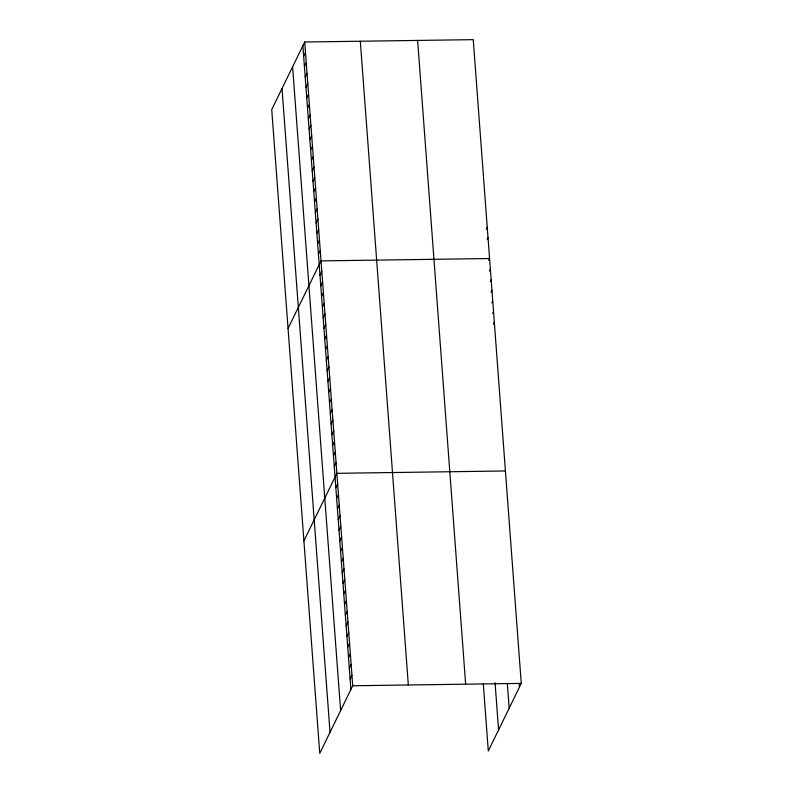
<?xml version="1.0" encoding="UTF-8"?>
<svg xmlns="http://www.w3.org/2000/svg" width="793" height="793" viewBox="0 0 793 793"><rect width="100%" height="100%" fill="white"/><g stroke="black" fill="none" stroke-linecap="round" stroke-linejoin="round"><path stroke-width="1.19" d="M304.7 42.009L271.731 109.593L319.757 753.35L352.716 685.767L304.7 42.009L473.243 39.65L521.269 683.407L488.3 750.991L483.284 683.715M303.65 56.164L305.474 52.427M304.433 66.592L306.257 62.855M305.206 77.01L307.03 73.273M305.989 87.438L307.803 83.701M306.762 97.856L308.586 94.119M307.535 108.284L309.359 104.547M308.318 118.702L310.142 114.965M309.092 129.13L310.915 125.393M309.875 139.548L311.699 135.811M310.648 149.976L312.472 146.239M311.431 160.394L313.245 156.657M312.204 170.812L314.028 167.085M312.987 181.24L314.801 177.503M313.76 191.658L315.584 187.931M314.534 202.086L316.357 198.349M315.317 212.504L317.141 208.777M316.09 222.932L317.914 219.195M316.873 233.35L318.697 229.613M317.646 243.778L319.47 240.041M318.429 254.196L320.243 250.459M288.057 328.471L321.026 260.887L489.568 258.528L488.657 260.391M319.995 275.24L321.819 271.503M320.788 285.867L322.612 282.13M321.581 296.483L323.405 292.756M322.374 307.109L324.198 303.372M323.167 317.735L324.991 313.998M323.96 328.352L325.774 324.615M324.753 338.978L326.567 335.241M325.546 349.594L327.36 345.857M326.329 360.22L328.153 356.483M327.122 370.837L328.946 367.109M327.915 381.463L329.739 377.726M328.708 392.089L330.532 388.352M329.501 402.705L331.325 398.968M330.294 413.331L332.118 409.594M331.087 423.948L332.911 420.221M331.88 434.574L333.704 430.837M332.673 445.19L334.497 441.463M333.466 455.816L335.29 452.079M334.259 466.443L336.083 462.706M303.907 540.915L336.876 473.322L505.419 470.963M335.845 487.685L337.659 483.948M336.638 498.301L338.452 494.574M337.431 508.928L339.245 505.191M338.214 519.554L340.038 515.817M339.007 530.17L340.831 526.433M486.327 229.127L487.239 227.264M339.8 540.796L341.624 537.059M487.11 239.545L488.012 237.682M340.594 551.413L342.417 547.676M341.386 562.039L343.21 558.302M342.179 572.655L344.003 568.928M489.45 271.018L490.361 269.154M342.972 583.281L344.796 579.544M490.243 281.634L491.154 279.77M343.765 593.907L345.589 590.17M491.036 292.26L491.947 290.397M344.559 604.524L346.382 600.787M491.829 302.886L492.74 301.013M345.351 615.15L347.175 611.413M492.622 313.503L493.533 311.639M346.144 625.766L347.968 622.029M493.415 324.129L494.326 322.255M346.938 636.392L348.761 632.655M347.731 647.009L349.554 643.282M348.524 657.635L350.337 653.898M349.316 668.261L351.13 664.524M350.109 678.877L351.923 675.14M352.716 685.767L521.269 683.407M519.177 683.606L519.445 687.144M507.322 683.427L509.165 708.208M495.06 682.714L498.579 729.917M417.624 40.433L465.65 684.181M360.319 41.226L408.336 684.983M302.876 45.746L350.893 689.504M292.597 66.81L340.623 710.568M282.011 88.519L330.037 732.276"/></g></svg>
